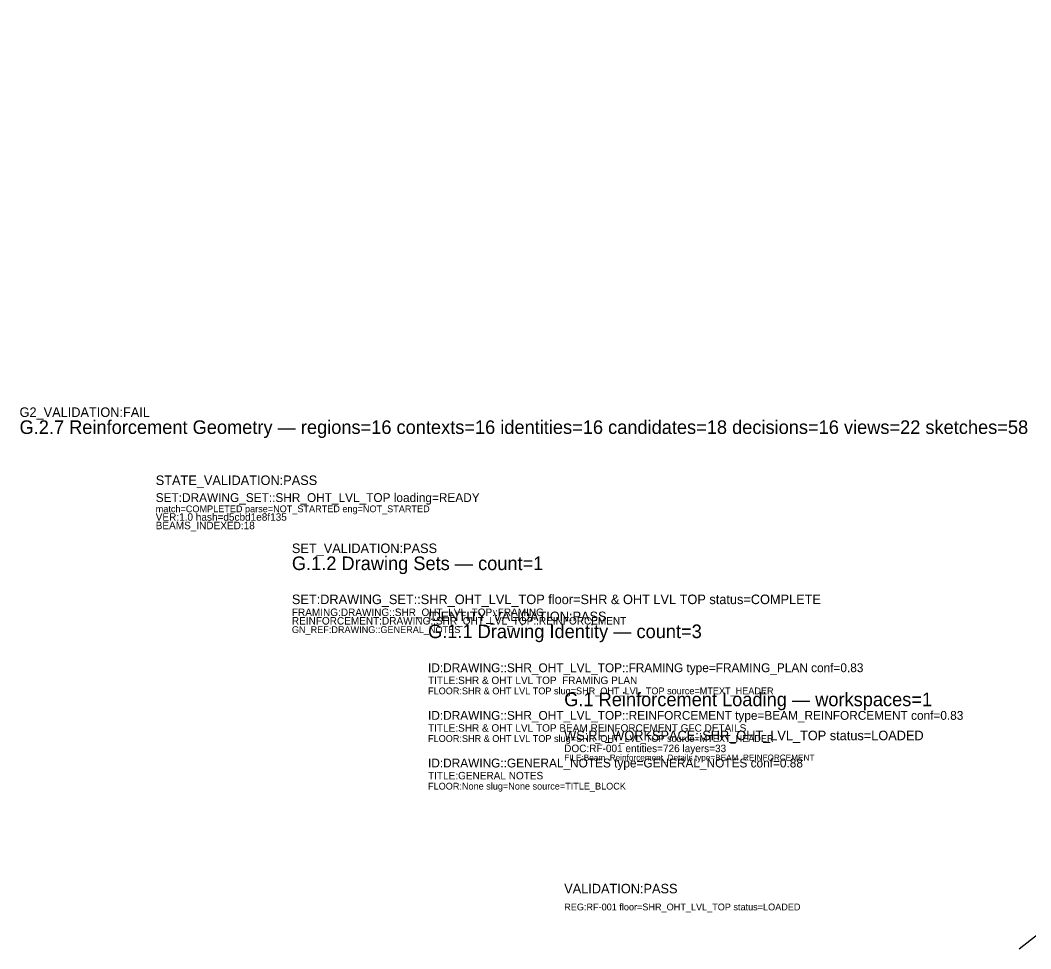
# Model space of a CAD drawing. Header units: metres. Extents: x -18153561 to 38075, y -8791963 to 32914.
# Drawn here: x -27981 to 1707, y 871 to 28159 of the extents above; entities that cross this region are included whole.
import ezdxf

# ---------------------------------------------------------------- set-up
doc = ezdxf.new("R2010")
doc.units = ezdxf.units.M
for name, color, linetype in [('DEBUG_BEAM_INDEX', 7, 'Continuous'), ('DEBUG_DRAWING_IDENTITY', 7, 'Continuous'), ('DEBUG_DRAWING_RELATIONSHIPS', 7, 'Continuous'), ('DEBUG_DRAWING_SET', 7, 'Continuous'), ('DEBUG_DRAWING_SET_STATE', 7, 'Continuous'), ('DEBUG_DRAWING_SET_VERSION', 7, 'Continuous'), ('DEBUG_DRAWING_TITLE', 7, 'Continuous'), ('DEBUG_FLOOR_DETECTION', 7, 'Continuous'), ('DEBUG_REINF_REGIONS', 7, 'Continuous'), ('DEBUG_REINF_RELATIONSHIPS', 7, 'Continuous'), ('DEBUG_REINF_SKETCHES', 7, 'Continuous'), ('DEBUG_REINFORCEMENT_DOCUMENT', 7, 'Continuous'), ('DEBUG_REINFORCEMENT_REGISTRY', 7, 'Continuous'), ('DEBUG_REINFORCEMENT_WORKSPACE', 7, 'Continuous')]:
    doc.layers.add(name, color=color, linetype=linetype)

msp = doc.modelspace()

# ---------------------------------------------------------------- linework, layer by layer
at = {"layer": 'DEBUG_REINF_SKETCHES', "color": 3}
msp.add_lwpolyline([(1369.999, 870.804), (36204.625, 28159.352)], dxfattribs=at)

# ---------------------------------------------------------------- texts
at = {"layer": 'DEBUG_BEAM_INDEX', "color": 3}
msp.add_text('BEAMS_INDEXED:18', height=220, dxfattribs=at).set_placement((-24000, 13200))
at = {"layer": 'DEBUG_DRAWING_IDENTITY', "color": 4}
for s, height, p in [('G.1.1 Drawing Identity — count=3', 400, (-16000, 10000)), ('ID:DRAWING::SHR_OHT_LVL_TOP::FRAMING type=FRAMING_PLAN conf=0.83', 260, (-16000, 9000)), ('ID:DRAWING::SHR_OHT_LVL_TOP::REINFORCEMENT type=BEAM_REINFORCEMENT conf=0.83', 260, (-16000, 7600)), ('ID:DRAWING::GENERAL_NOTES type=GENERAL_NOTES conf=0.88', 260, (-16000, 6200))]:
    msp.add_text(s, height=height, dxfattribs=at).set_placement(p)
at = {"layer": 'DEBUG_DRAWING_RELATIONSHIPS', "color": 5}
for s, p in [('FRAMING:DRAWING::SHR_OHT_LVL_TOP::FRAMING', (-20000, 10650)), ('REINFORCEMENT:DRAWING::SHR_OHT_LVL_TOP::REINFORCEMENT', (-20000, 10400))]:
    msp.add_text(s, height=220, dxfattribs=at).set_placement(p)
at = {"layer": 'DEBUG_DRAWING_RELATIONSHIPS', "color": 6}
msp.add_text('GN_REF:DRAWING::GENERAL_NOTES', height=200, dxfattribs=at).set_placement((-20000, 10150))
at = {"layer": 'DEBUG_DRAWING_SET', "color": 3}
msp.add_text('SET_VALIDATION:PASS', height=280, dxfattribs=at).set_placement((-20000, 12500))
at = {"layer": 'DEBUG_DRAWING_SET', "color": 1}
for s, height, p in [('G.1.2 Drawing Sets — count=1', 400, (-20000, 12000)), ('SET:DRAWING_SET::SHR_OHT_LVL_TOP floor=SHR & OHT LVL TOP status=COMPLETE', 280, (-20000, 11000))]:
    msp.add_text(s, height=height, dxfattribs=at).set_placement(p)
at = {"layer": 'DEBUG_DRAWING_SET_STATE', "color": 3}
msp.add_text('STATE_VALIDATION:PASS', height=280, dxfattribs=at).set_placement((-24000, 14500))
at = {"layer": 'DEBUG_DRAWING_SET_STATE', "color": 2}
for s, height, p in [('SET:DRAWING_SET::SHR_OHT_LVL_TOP loading=READY', 260, (-24000, 14000)), ('match=COMPLETED parse=NOT_STARTED eng=NOT_STARTED', 200, (-24000, 13700))]:
    msp.add_text(s, height=height, dxfattribs=at).set_placement(p)
at = {"layer": 'DEBUG_DRAWING_SET_VERSION', "color": 4}
msp.add_text('VER:1.0 hash=d5cbd1e8f135', height=220, dxfattribs=at).set_placement((-24000, 13450))
at = {"layer": 'DEBUG_DRAWING_TITLE', "color": 30}
for s, p in [('TITLE:SHR & OHT LVL TOP  FRAMING PLAN', (-16000, 8650)), ('TITLE:SHR & OHT LVL TOP BEAM REINFORCEMENT GFC DETAILS', (-16000, 7250)), ('TITLE:GENERAL NOTES', (-16000, 5850))]:
    msp.add_text(s, height=220, dxfattribs=at).set_placement(p)
at = {"layer": 'DEBUG_FLOOR_DETECTION', "color": 3}
msp.add_text('IDENTITY_VALIDATION:PASS', height=280, dxfattribs=at).set_placement((-16000, 10500))
at = {"layer": 'DEBUG_FLOOR_DETECTION', "color": 2}
for s, p in [('FLOOR:SHR & OHT LVL TOP slug=SHR_OHT_LVL_TOP source=MTEXT_HEADER', (-16000, 8350)), ('FLOOR:SHR & OHT LVL TOP slug=SHR_OHT_LVL_TOP source=MTEXT_HEADER', (-16000, 6950)), ('FLOOR:None slug=None source=TITLE_BLOCK', (-16000, 5550))]:
    msp.add_text(s, height=200, dxfattribs=at).set_placement(p)
at = {"layer": 'DEBUG_REINF_REGIONS', "color": 1}
msp.add_text('G.2.7 Reinforcement Geometry — regions=16 contexts=16 identities=16 candidates=18 decisions=16 views=22 sketches=58', height=400, dxfattribs=at).set_placement((-28000, 16000))
at = {"layer": 'DEBUG_REINF_RELATIONSHIPS', "color": 1}
msp.add_text('G2_VALIDATION:FAIL', height=280, dxfattribs=at).set_placement((-28000, 16500))
at = {"layer": 'DEBUG_REINFORCEMENT_DOCUMENT', "color": 5}
for s, height, p in [('DOC:RF-001 entities=726 layers=33', 220, (-12000, 6650)), ('FILE:Beam_Reinforcement_Details type=BEAM_REINFORCEMENT', 180, (-12000, 6400))]:
    msp.add_text(s, height=height, dxfattribs=at).set_placement(p)
at = {"layer": 'DEBUG_REINFORCEMENT_REGISTRY', "color": 3}
msp.add_text('VALIDATION:PASS', height=280, dxfattribs=at).set_placement((-12000, 2500))
at = {"layer": 'DEBUG_REINFORCEMENT_REGISTRY', "color": 6}
msp.add_text('REG:RF-001 floor=SHR_OHT_LVL_TOP status=LOADED', height=200, dxfattribs=at).set_placement((-12000, 2000))
at = {"layer": 'DEBUG_REINFORCEMENT_WORKSPACE', "color": 3}
for s, height, p in [('G.1 Reinforcement Loading — workspaces=1', 400, (-12000, 8000)), ('WS:RF_WORKSPACE::SHR_OHT_LVL_TOP status=LOADED', 280, (-12000, 7000))]:
    msp.add_text(s, height=height, dxfattribs=at).set_placement(p)

doc.saveas('drawing.dxf')
